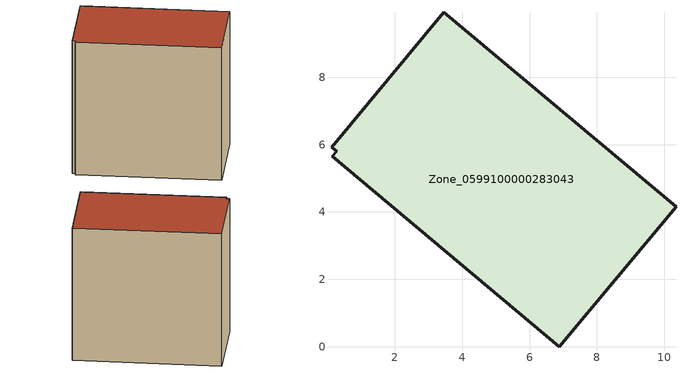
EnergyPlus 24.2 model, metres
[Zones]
Zone_0599100000283043
 floor ground (C_G): 0.12,5.92 3.46,9.93 10.35,4.15 6.89,0 0.15,5.66 0.27,5.8 z0
 wall outside (C_F): 10.35,4.15 3.46,9.93 0.12,5.92 0.27,5.8 0.15,5.66 6.89,0 10.35,4.15 z0:8.64
 roof outside (C_R): 3.46,9.93 0.12,5.92 0.27,5.8 0.15,5.66 6.89,0 10.35,4.15 z8.64
[BUILDING]
Pand.0599100000283043: North Axis=0; Terrain=City; Loads Convergence Tolerance Value=0.04; Temperature Convergence Tolerance Value=0.4; Solar Distribution=FullExterior; Maximum Number of Warmup Days=25; Minimum Number of Warmup Days=1
[Site:Location]
Rotterdam.The.Hague.AP_ZH_NLD Design_Conditions: Latitude=51.96; Longitude=4.45; Time Zone=1; Elevation=-4.5
[SITE:GROUNDTEMPERATURE:BUILDINGSURFACE]
18, 18, 18, 18, 18, 18, 18, 18, 18, 18, 18, 18
[MATERIAL] Thermal Absorptance=0.9; Solar Absorptance=0.7; Visible Absorptance=0.7
Name | Roughness | Thickness | Conductivity | Density | Specific Heat
G.TI.1975-1991 | MediumSmooth | 0.15 | 0.288461 | 540 | 1210
F.TI.1975-1991 | Rough | 0.3 | 0.230769 | 1920 | 840
R.TI.1975-1991 | MediumRough | 0.2 | 0.153846 | 1500 | 1000
[CONSTRUCTION]
C_G: G.TI.1975-1991
C_F: F.TI.1975-1991
C_R: R.TI.1975-1991
[ZONE]
Zone_0599100000283043: Type=1; Multiplier=1; Ceiling Height=Autocalculate; Volume=Autocalculate; Floor Area=autocalculate; Part of Total Floor Area=Yes
[ZONEINFILTRATION:DESIGNFLOWRATE]
Infil_Zone_0599100000283043: Zone or ZoneList or Space or SpaceList=Zone_0599100000283043; Schedule=AlwaysOn; Design Flow Rate Calculation Method=Flow/Area; Flow Rate per Floor Area=0.003; Constant Term Coefficient=1; Temperature Term Coefficient=0; Velocity Term Coefficient=0; Velocity Squared Term Coefficient=0
[HVACTEMPLATE:ZONE:IDEALLOADSAIRSYSTEM]
Zone_0599100000283043: Maximum Heating Supply Air Temperature=50; Minimum Cooling Supply Air Temperature=13; Maximum Heating Supply Air Humidity Ratio=0.0156; Minimum Cooling Supply Air Humidity Ratio=0.0077; Heating Limit=NoLimit; Cooling Limit=NoLimit; Dehumidification Control Type=ConstantSensibleHeatRatio; Cooling Sensible Heat Ratio=0.7; Dehumidification Setpoint=60; Humidification Control Type=None; Humidification Setpoint=30; Outdoor Air Method=None; Outdoor Air Flow Rate per Person=0.00944; Outdoor Air Flow Rate per Zone Floor Area=0; Outdoor Air Flow Rate per Zone=0; Demand Controlled Ventilation Type=None; Outdoor Air Economizer Type=NoEconomizer; Heat Recovery Type=None; Sensible Heat Recovery Effectiveness=0.7; Latent Heat Recovery Effectiveness=0.65
[ZONECONTROL:THERMOSTAT]
ThermostatControl_Zone_0599100000283043: Zone or ZoneList=Zone_0599100000283043; Control Type Schedule=DualSetpointControlType; Control 1=Thermostat_Zone_0599100000283043; Temperature Difference Between Cutout And Setpoint=0
[THERMOSTATSETPOINT:DUALSETPOINT]
Thermostat_Zone_0599100000283043: Heating Setpoint Temperature Schedule=HeatingSetpoint_Zone_0599100000283043; Cooling Setpoint Temperature Schedule=CoolingSetpoint_Zone_0599100000283043
[SCHEDULE:COMPACT]
HeatingSetpoint_Zone_0599100000283043: Through: 12/31, For: AllDays, Until: 24:00, 21
CoolingSetpoint_Zone_0599100000283043: Through: 12/31, For: AllDays, Until: 24:00, 24
DualSetpointControlType: Through: 12/31, For: AllDays, Until: 24:00, 4
AlwaysOn: Through: 12/31, For: AllDays, Until: 24:00, 1
